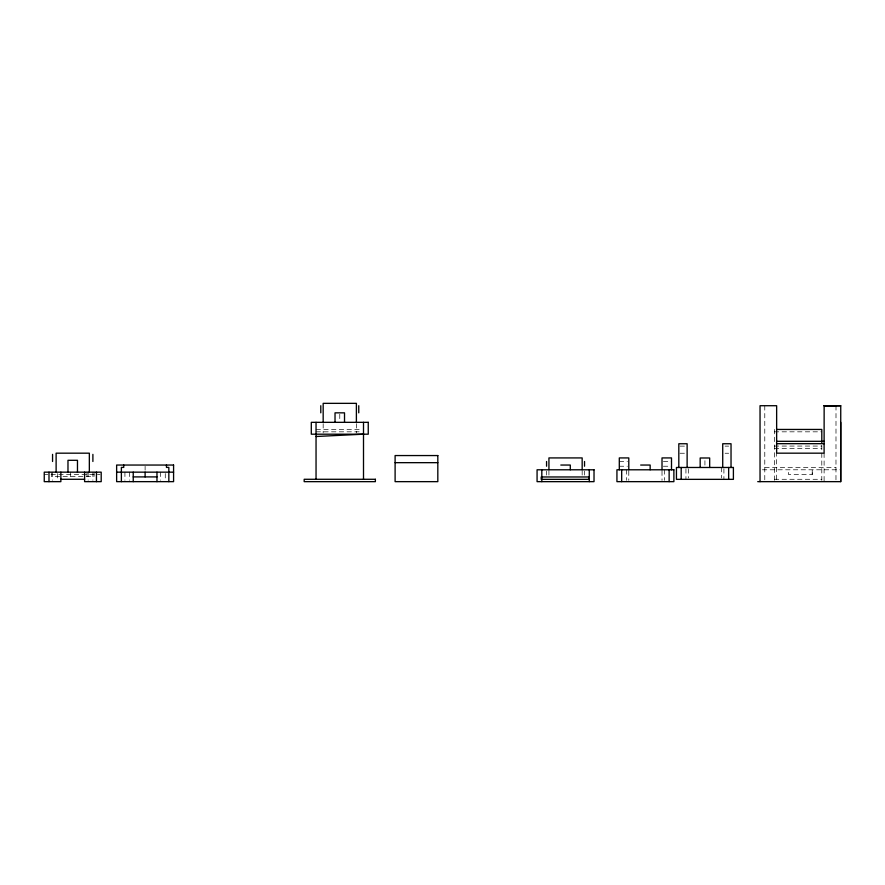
<?xml version="1.0" encoding="UTF-8"?>
<svg xmlns="http://www.w3.org/2000/svg" width="885" height="885" viewBox="0 0 885 885"><rect width="100%" height="100%" fill="white"/><g stroke="black" fill="none" stroke-linecap="round" stroke-linejoin="round"><path stroke-width="0.66" stroke-dasharray="4.42 3.32" d="M836.004 405.717L835.971 480.334M316.045 429.446L362.153 429.446M316.045 431.825L362.153 431.825M774.331 431.825L821.8 431.825M774.331 446.062L821.8 446.062M680.012 446.128L687.125 446.128M725.092 446.128L728.654 446.128M774.331 448.43L821.8 448.43M680.012 453.242L687.125 453.242M725.092 453.242L728.654 453.242M619.301 461.483L627.443 461.483M663.374 461.483L671.505 461.483M619.301 466.229L627.443 466.229M663.374 466.229L671.505 466.229M764.784 467.413L835.971 467.413M762.405 469.791L840.706 469.791M44.25 474.537L47.812 474.537M51.031 474.537L100.016 474.537M812.242 474.537L812.231 469.791L812.242 474.537L788.513 474.537L788.513 469.791M774.331 479.283L821.8 479.283M824.101 453.175L824.101 481.65M821.8 445.376L821.8 480.323M776.643 451.837L776.643 481.65M774.331 429.446L774.331 480.323M764.784 405.717L764.784 480.334M723.908 468.796L723.908 479.349M721.529 467.479L721.529 478.022M704.925 460.698L704.925 466.295M688.309 468.796L688.309 478.022M685.941 468.796L685.941 479.349M664.392 469.791L664.392 480.334M662.013 471.108L662.013 480.334M628.792 471.108L628.792 480.334M626.425 469.791L626.425 480.334M584.531 471.108L584.531 475.068M582.164 471.108L582.164 475.068M548.932 471.108L548.932 475.068M546.565 471.108L546.565 475.068M356.389 423.649L356.389 432.876M339.774 414.191L339.774 420.972M323.169 423.649L323.169 432.876M165.274 473.519L165.274 480.301M160.528 472.159L160.528 480.301M145.107 466.318L145.107 470.156M129.675 472.159L129.675 480.301M124.929 472.159L124.929 480.301M94.087 472.159L94.087 476.429L51.374 476.429L51.374 472.159M92.892 472.159L92.892 480.301M88.146 472.159L88.146 480.301M86.962 472.159L86.962 476.429M70.358 472.159L70.358 476.429M57.304 473.519L57.304 480.301M52.558 472.159L52.558 480.301"/><path stroke-width="1.33" d="M760.038 481.65L760.038 405.717L776.643 405.717L776.643 453.175L824.101 453.175L824.145 405.728L840.75 405.761L840.717 481.65L757.726 481.65M316.045 436.504L363.503 434.192L363.503 422.333M840.75 405.761L824.134 405.761L836.004 405.761M777.041 429.446L821.8 429.446L821.8 442.666M776.643 441.316L824.101 441.316M776.643 443.684L824.101 443.684M395.108 462.667L437.821 462.667M560.802 465.045L570.294 465.045L570.294 469.791M640.663 465.045L650.154 465.045L650.154 469.791M116.632 472.159L173.582 472.159M133.237 476.904L156.966 476.904M60.866 479.283L84.595 479.283M840.717 422.377L840.717 481.65M731.032 467.479L731.032 443.75L722.724 443.75L722.724 467.479M728.654 467.479L728.654 479.349M709.67 467.479L709.67 457.987L700.179 457.987L700.179 467.479M687.125 467.479L687.125 443.75L678.817 443.75L678.817 467.479M681.196 467.479L681.196 479.349M671.505 469.791L671.505 457.921L662.013 457.921L662.013 469.791M669.137 469.791L669.137 481.65M628.792 469.791L628.792 457.921L619.301 457.921L619.301 469.791M621.679 469.791L621.679 481.65M589.277 469.791L589.277 481.65M584.531 461.483L584.531 466.229M582.164 469.791L582.164 457.921L548.932 457.921L548.932 469.791M546.565 461.505L546.565 466.218M541.819 469.791L541.819 481.65M363.503 434.535L363.503 479.283M358.757 405.717L358.757 412.841M356.389 422.333L356.389 403.35L323.169 403.35L323.169 422.333M344.519 422.333L344.519 412.841L335.028 412.841L335.028 422.333M320.79 405.717L320.79 412.841M316.045 422.333L316.045 479.283M168.836 481.65L168.836 467.413L166.457 467.413L166.457 465.045M156.966 472.159L156.966 481.65M145.107 472.159L145.107 476.904M133.237 472.159L133.237 481.65M123.745 465.045L123.745 467.413L121.378 467.413L121.378 481.65M96.454 472.159L96.454 481.65M92.892 454.37L92.892 461.483M89.341 472.159L89.341 453.175L56.12 453.175L56.12 472.159M84.595 472.159L84.595 481.65L101.2 481.65L101.2 472.159L44.25 472.159L44.25 481.65L60.866 481.65L60.866 472.159M77.471 472.159L77.471 460.3L67.979 460.3L67.979 472.159M52.558 454.37L52.558 461.483M48.996 472.159L48.996 481.65M368.248 422.333L311.299 422.333L311.299 434.192L368.248 434.192L368.248 422.333M437.821 455.554L395.108 455.554L395.108 481.65L437.821 481.65L437.821 455.554M173.582 465.045L116.632 465.045L116.632 481.65L173.582 481.65L173.582 465.045M733.399 467.479L676.45 467.479L676.45 479.349L733.399 479.349L733.399 467.479M594.023 469.791L537.073 469.791L537.073 481.65L594.023 481.65L594.023 469.791M673.883 469.791L616.933 469.791L616.933 481.65L673.883 481.65L673.883 469.791M588.669 476.971L541.211 476.971L541.211 479.349L588.669 479.349L588.669 476.971M375.373 479.283L304.186 479.283L304.186 481.65L375.373 481.65L375.373 479.283"/></g></svg>
